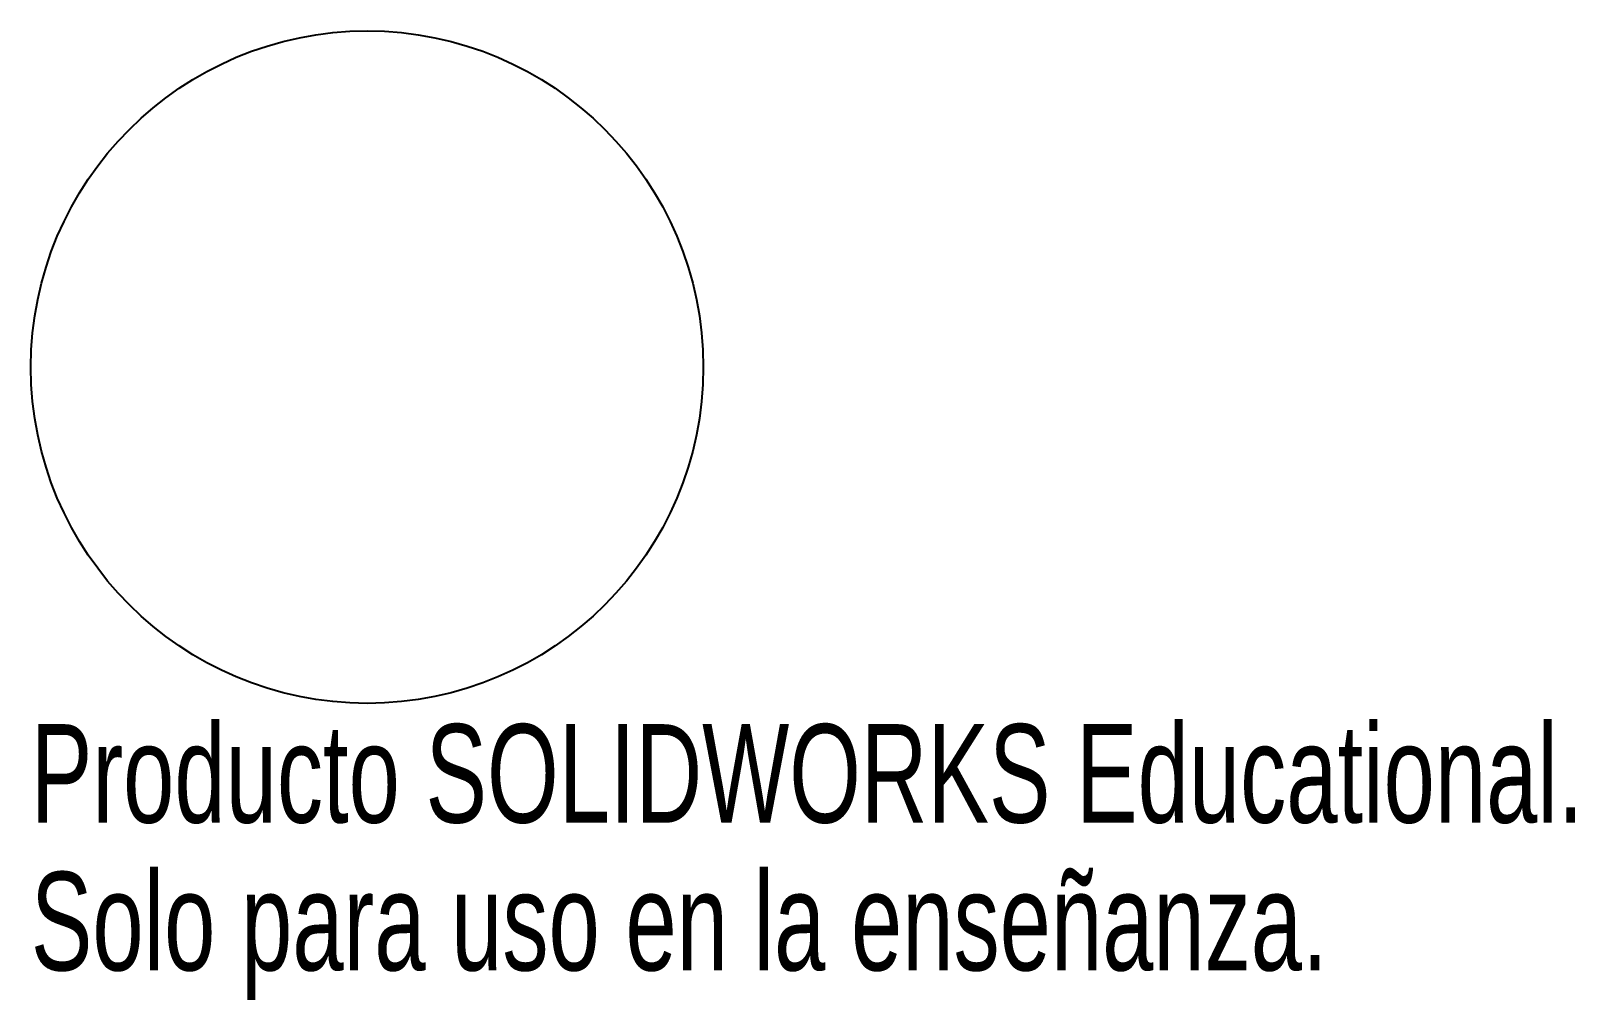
# Model space of a CAD drawing. Header units: metres. Extents: x -0.3465 to -0.2707, y 0.3256 to 0.3731.
import ezdxf

# ---------------------------------------------------------------- set-up
doc = ezdxf.new("R2010")
doc.units = ezdxf.units.M
doc.styles.add('SLDTEXTSTYLE0', font='TXT', dxfattribs={"width": 0.7})

msp = doc.modelspace()

# ---------------------------------------------------------------- linework, layer by layer
at = {"color": 7, "linetype": 'Continuous'}
msp.add_circle((-0.33, 0.356619), 0.0165, dxfattribs=at)

# ---------------------------------------------------------------- texts
at = {"color": 7, "linetype": 'Continuous', "char_height": 0.00483362, "attachment_point": 1, "style": 'SLDTEXTSTYLE0'}
for s, insert in [('Producto SOLIDWORKS Educational.', (-0.3465, 0.339099)), ('Solo para uso en la enseñanza.', (-0.3465, 0.331849))]:
    msp.add_mtext(s, dxfattribs=dict(at, insert=insert))

doc.saveas('drawing.dxf')
